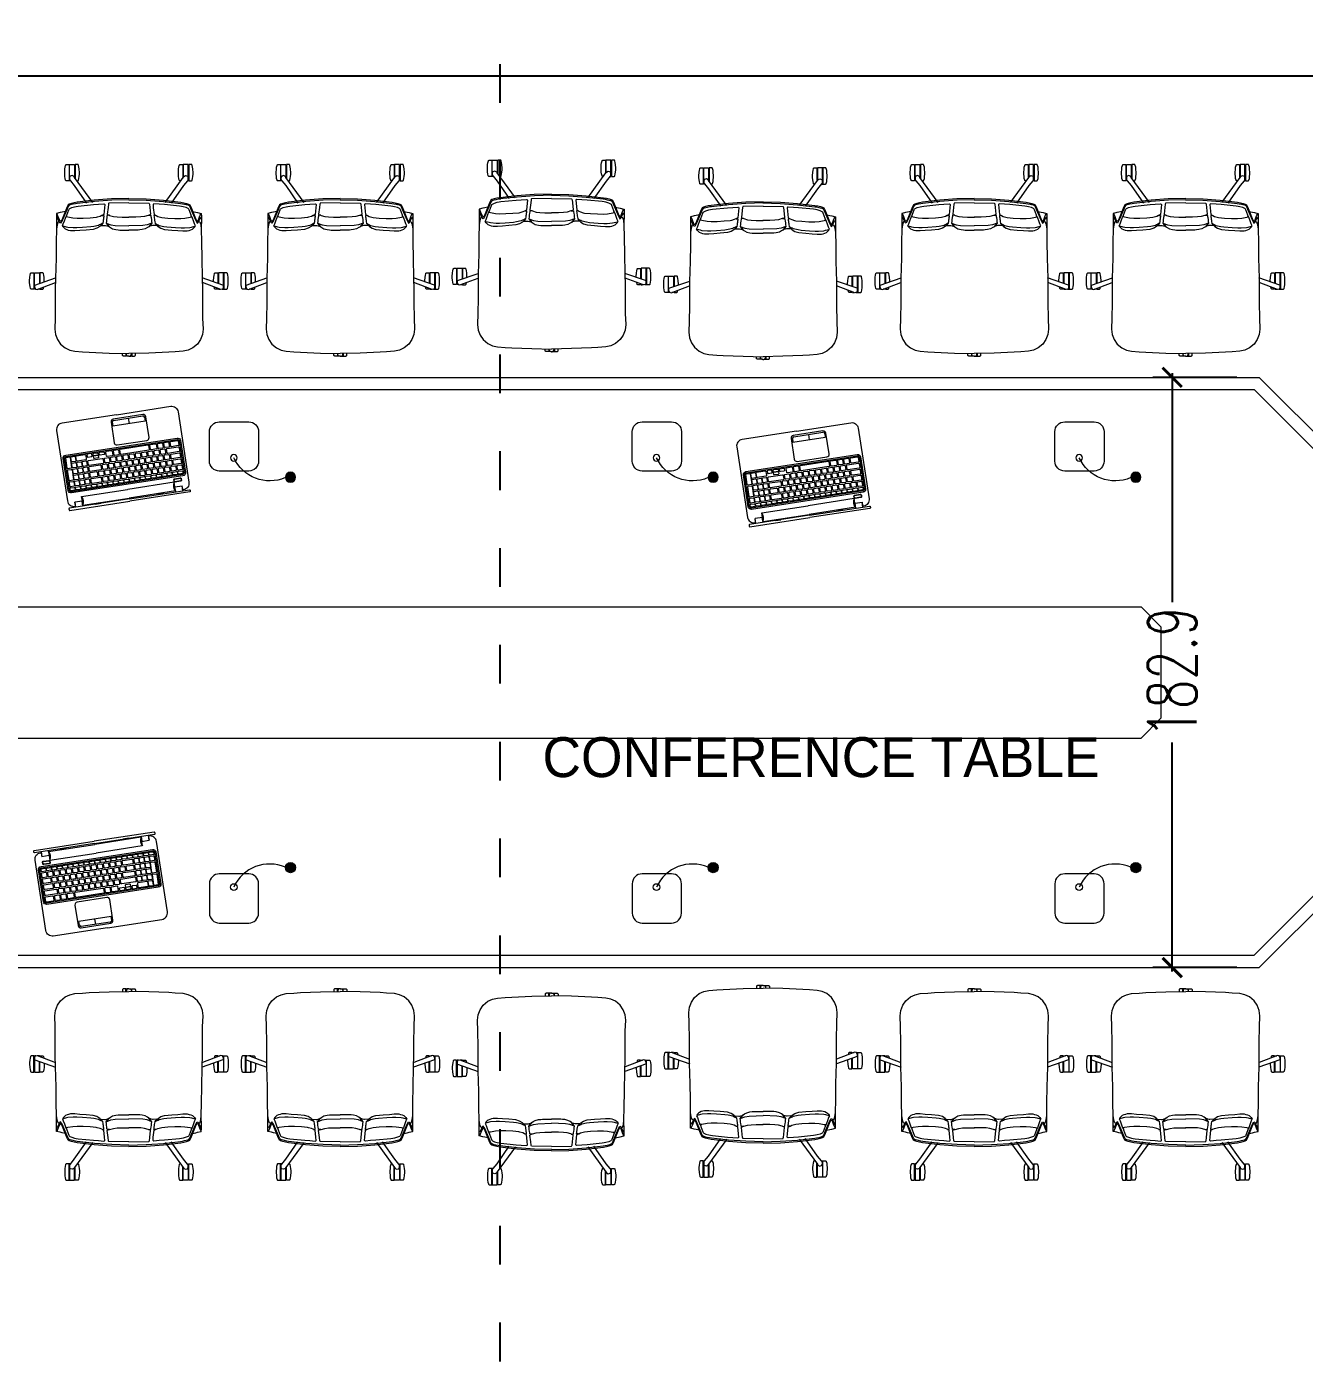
# Model space of a CAD drawing. Header units: centimetres. Extents: x -3207095 to 15275363, y -32656 to 4798027.
# Drawn here: x 693275.3 to 693671.3, y 4439271.5 to 4439685.3 of the extents above; entities that cross this region are included whole.
import ezdxf

# ---------------------------------------------------------------- set-up
doc = ezdxf.new("R2010")
doc.units = ezdxf.units.CM
doc.linetypes.add('ACAD_ISO03W100', pattern=[30, 12, -18])
doc.linetypes.add('DUZ', pattern=[500, 500])
doc.layers.get('0').update_dxf_attribs({"color": 1, "linetype": 'DUZ'})
doc.layers.add('DIM', color=1, linetype='DUZ')
for name, color, linetype, lineweight in [('Fix & Furniture', 144, 'Continuous', 13), ('Fix. Furniture', 144, 'Continuous', 9), ('Text & Arrow', 11, 'Continuous', 13)]:
    doc.layers.add(name, color=color, linetype=linetype, lineweight=lineweight)
doc.styles.add('DIM', font='ROMANSTW.SHX', dxfattribs={"width": 0.7})
doc.dimstyles.new('1_100', dxfattribs={"dimtxt": 15, "dimasz": 6, "dimexe": 6, "dimexo": 0, "dimgap": 2, "dimtad": 0, "dimdec": 1, "dimzin": 11, "dimdsep": 46, "dimtxsty": 'DIM', "dimblk": 'ARCHTICK', "dimcen": 3, "dimdle": 1.25, "dimclrt": 2, "dimadec": 0, "dimazin": 0, "dimtfac": 1.25, "dimtdec": 1, "dimtix": 1, "dimtofl": 0, "dimtmove": 1, "dimatfit": 3, "dimldrblk": 'ARCHTICK', "dimfxl": 20, "dimfxlon": 1, "dimtolj": 1, "dimtzin": 0, "dimarcsym": 0})

# ---------------------------------------------------------------- blocks, each defined once
blk = doc.blocks.new('545')
at = {"color": 0}
for p, q in [((-345, -317.5), (-269, -291.1)), ((345, -317.5), (269, -291.1)), ((-345, -317.5), (-346.6, -320.4)), ((-346.6, -320.4), (-346.6, -326.6)), ((-346.6, -326.6), (-343.2, -332.1)), ((-343.2, -332.1), (-336.8, -333.6)), ((-336.8, -333.6), (-269.4, -308.1)), ((336.8, -333.6), (269.4, -308.1)), ((343.2, -332.1), (336.8, -333.6)), ((346.6, -326.6), (343.2, -332.1)), ((345, -317.5), (346.6, -320.4)), ((346.6, -320.4), (346.6, -326.6))]:
    blk.add_line(p, q, dxfattribs=at)
for points in [[(-219.4, 64.5), (-229.8, 64.5), (-231.4, 65.6), (-232.2, 66.9), (-233.6, 73.7), (-234.6, 80.5), (-235.3, 89.1), (-235.3, 94.3), (-234.6, 108.1), (-233.6, 115), (-232.1, 121.4), (-231.7, 122.6), (-230.9, 123.4), (-230.3, 124), (-228.7, 124.4), (-219.4, 124.4), (-219.4, 64.5)], [(-214.3, 64.5), (-217.6, 64.5), (-217.6, 124.4), (-199.4, 124.4), (-199.4, 77.4)], [(-190, 64.5), (-187.2, 64.5), (-185.6, 65.6), (-184.9, 66.9), (-183.4, 73.7), (-182.4, 80.5), (-181.8, 89.1), (-181.7, 94.3), (-182.4, 108.1), (-183.4, 115), (-184.9, 121.4), (-185.4, 122.6), (-186.1, 123.4), (-186.7, 124), (-188.3, 124.4), (-197.6, 124.4), (-197.5, 74.9)], [(190, 64.5), (187.2, 64.5), (185.6, 65.6), (184.9, 66.9), (183.4, 73.7), (182.4, 80.5), (181.8, 89.1), (181.7, 94.3), (182.4, 108.1), (183.4, 115), (184.9, 121.4), (185.4, 122.6), (186.1, 123.4), (186.7, 124), (188.3, 124.4), (197.6, 124.4), (197.5, 74.9)], [(214.3, 64.5), (217.6, 64.5), (217.6, 124.4), (199.4, 124.4), (199.4, 77.4)], [(219.4, 64.5), (229.8, 64.5), (231.4, 65.6), (232.2, 66.9), (233.6, 73.7), (234.6, 80.5), (235.3, 89.1), (235.3, 94.3), (234.6, 108.1), (233.6, 115), (232.1, 121.4), (231.7, 122.6), (230.9, 123.4), (230.3, 124), (228.7, 124.4), (219.4, 124.4), (219.4, 64.5)], [(-132.6, -14.4), (-199.4, 77.4), (-201, 80.6), (-207.9, 84), (-215.1, 82), (-217.6, 76.5), (-217.6, 69.9), (-214.7, 65.1), (-200.3, 47.2), (-155.2, -16.8)], [(132.6, -14.4), (199.4, 77.4), (201, 80.6), (207.9, 84), (215.1, 82), (217.6, 76.5), (217.6, 69.9), (214.7, 65.1), (200.3, 47.2), (155.2, -16.8)], [(0, 0), (-63.6, -1.5), (-127.1, -6.1), (-190.4, -13.6), (-201.5, -15.6), (-211.2, -18), (-218.8, -20.6), (-223.1, -23), (-226.8, -30.4), (-246.5, -79.1), (-248.6, -82.8), (-251.1, -83.9), (-252.7, -83), (-254.8, -78), (-259.1, -67.6), (-261.5, -61.7), (-264.8, -55.1)], [(0, 0), (63.6, -1.5), (127.1, -6.1), (190.4, -13.6), (201.5, -15.6), (211.2, -18), (218.8, -20.6), (223.1, -23), (226.8, -30.4), (246.5, -79.1), (248.6, -82.8), (251.1, -83.9), (252.7, -83), (254.8, -78), (259.1, -67.6), (261.5, -61.7), (264.8, -55.1)], [(-233.5, -47.9), (-245.4, -50.4), (-252.1, -51.7), (-265.3, -55)], [(0.2, -4.7), (-63.2, -6.7), (-126.5, -11.2), (-189.5, -18.2), (-196.2, -19.3), (-204.4, -21.2), (-210.2, -22.5), (-215.6, -23.9), (-220.4, -26.3), (-223, -29.8), (-226.5, -38.7), (-244.9, -81.3), (-250.6, -90.6), (-253, -89.5), (-263.2, -68.6)], [(-91.9, -19.6), (-89.7, -20.5), (-88.8, -22), (-89.5, -34.1), (-92.1, -59.3), (-99.5, -62.8), (-106.1, -65.7), (-116.1, -68.7), (-120.2, -69.6), (-142.3, -71.9), (-168, -73.2), (-190.1, -73.4), (-205.5, -72.3), (-224.1, -68.9), (-229.7, -68), (-229.9, -67.7), (-227.8, -61.1), (-221, -41.5), (-219.4, -38.7), (-217, -36.7), (-209.7, -33.5), (-199.2, -30.3), (-193, -29.1), (-185.7, -27.7), (-130.2, -22.5), (-111.3, -21.1), (-91.9, -19.6)], [(0, -16.2), (-73.5, -17.6), (-74.4, -19.1), (-75.4, -20.9), (-76.1, -32.8), (-79.4, -57.8), (-78.4, -59.4), (-76.1, -60.2), (-70.7, -62), (-56.7, -66.2), (-43.6, -67.7), (-25.3, -68.5), (0.1, -68.5)], [(-0.2, -4.7), (63.2, -6.7), (126.5, -11.2), (189.5, -18.2), (196.2, -19.3), (204.4, -21.2), (210.2, -22.5), (215.6, -23.9), (220.4, -26.3), (223, -29.8), (226.5, -38.7), (244.9, -81.3), (250.6, -90.6), (253, -89.5), (263.2, -68.6)], [(0, -16.2), (73.5, -17.6), (74.4, -19.1), (75.4, -20.9), (76.1, -32.8), (79.4, -57.8), (78.4, -59.4), (76.1, -60.2), (70.7, -62), (56.7, -66.2), (43.6, -67.7), (25.3, -68.5), (-0.1, -68.5)], [(91.9, -19.6), (89.7, -20.5), (88.8, -22), (89.5, -34.1), (92.1, -59.3), (99.5, -62.8), (106.1, -65.7), (116.1, -68.7), (120.2, -69.6), (142.3, -71.9), (168, -73.2), (190.1, -73.4), (205.5, -72.3), (224.1, -68.9), (229.7, -68), (229.9, -67.7), (227.8, -61.1), (221, -41.5), (219.4, -38.7), (217, -36.7), (209.7, -33.5), (199.2, -30.3), (193, -29.1), (185.7, -27.7), (130.2, -22.5), (111.3, -21.1), (91.9, -19.6)], [(233.5, -47.9), (245.4, -50.4), (252.1, -51.7), (265.3, -55)], [(-255.6, -84.2), (-260.2, -86.3), (-262, -92.8), (-263.4, -98.3), (-265.5, -112.1), (-266.6, -159.4), (-267.4, -218.9), (-269.1, -292.2), (-270, -333.3), (-270, -382.5), (-270.4, -438.7), (-271.8, -478.9), (-269.6, -498.9), (-262.6, -517.5), (-251.2, -533.8), (-234.1, -548.3), (-217.3, -556.3), (-198.7, -560.3), (-170, -562.3), (-146.1, -564), (-72.8, -567), (0, -568.4)], [(-264.8, -55.1), (-265.4, -55.1), (-265.6, -55.5), (-265.8, -64.7), (-266.1, -71.9), (-266.1, -75.4), (-265.5, -110.6)], [(-263.2, -68.6), (-263.9, -68.6), (-263.9, -68.6), (-264.8, -69.2), (-265.3, -70.7), (-266.1, -83.6)], [(-98.2, -62.2), (-95.7, -62.2), (-93.1, -62.2), (-91.9, -62.6), (-92.6, -67.5), (-93.1, -71), (-93.8, -76.4), (-94.3, -80), (-95.1, -85.2), (-95.8, -90.3), (-95.9, -91.1), (-101.7, -94.4), (-107.4, -96.4), (-111.2, -98.7), (-128.4, -102.5), (-139.6, -104.1), (-170.4, -106.5), (-191.7, -107.6), (-204, -107.6), (-223.7, -106.2), (-229.5, -104.9), (-241.4, -101.6), (-243.9, -100.7), (-240.7, -93.5), (-236.9, -82.3), (-232.9, -72), (-231.6, -68.5), (-228.5, -63.2)], [(-95.9, -91.1), (-99.3, -95.4), (-107.3, -102.6), (-117.3, -109.1), (-130.9, -113.4), (-156.8, -115.8), (-179.9, -117.6), (-198.2, -119), (-214.2, -118.9), (-221.1, -117.5), (-227.1, -115.5), (-232.7, -112.9), (-236.5, -109.5), (-240.1, -105.9), (-242.4, -102.4), (-243, -101.1)], [(-71.4, -61.7), (-75.9, -61.5), (-78.7, -61.8), (-79.9, -62.2), (-80.5, -65.7), (-81.1, -70.4), (-82.2, -78.1), (-82.8, -84), (-83.8, -90.4), (-66.6, -97.1), (-50.4, -99.5), (0, -101)], [(-83.8, -90.4), (-72.8, -103.9), (-68.2, -107.1), (-59.9, -111.7), (-48.2, -114.4), (-39.4, -115.5), (-33.8, -115.8), (0, -115.8)], [(71.4, -61.7), (75.9, -61.5), (78.7, -61.8), (79.9, -62.2), (80.5, -65.7), (81.1, -70.4), (82.2, -78.1), (82.8, -84), (83.8, -90.4), (66.6, -97.1), (50.4, -99.5), (0, -101)], [(255.6, -84.2), (260.2, -86.3), (262, -92.8), (263.4, -98.3), (265.5, -112.1), (266.6, -159.4), (267.4, -218.9), (269.1, -292.2), (270, -333.3), (270, -382.5), (270.4, -438.7), (271.8, -478.9), (269.6, -498.9), (262.6, -517.5), (251.2, -533.8), (234.1, -548.3), (217.3, -556.3), (198.7, -560.3), (170, -562.3), (146.1, -564), (72.8, -567), (0, -568.4)], [(83.8, -90.4), (72.8, -103.9), (68.2, -107.1), (59.9, -111.7), (48.2, -114.4), (39.4, -115.5), (33.8, -115.8), (0, -115.8)], [(98.2, -62.2), (95.7, -62.2), (93.1, -62.2), (91.9, -62.6), (92.6, -67.5), (93.1, -71), (93.8, -76.4), (94.3, -80), (95.1, -85.2), (95.8, -90.3), (95.9, -91.1), (101.7, -94.4), (107.4, -96.4), (111.2, -98.7), (128.4, -102.5), (139.6, -104.1), (170.4, -106.5), (191.7, -107.6), (204, -107.6), (223.7, -106.2), (229.5, -104.9), (241.4, -101.6), (243.9, -100.7), (240.7, -93.5), (236.9, -82.3), (232.9, -72), (231.6, -68.5), (228.5, -63.2)], [(95.9, -91.1), (99.3, -95.4), (107.3, -102.6), (117.3, -109.1), (130.9, -113.4), (156.8, -115.8), (179.9, -117.6), (198.2, -119), (214.2, -118.9), (221.1, -117.5), (227.1, -115.5), (232.7, -112.9), (236.5, -109.5), (240.1, -105.9), (242.4, -102.4), (243, -101.1)], [(263.2, -68.6), (263.9, -68.6), (263.9, -68.6), (264.8, -69.2), (265.3, -70.7), (266.1, -83.6)], [(264.8, -55.1), (265.4, -55.1), (265.6, -55.5), (265.8, -64.7), (266.1, -71.9), (266.1, -75.4), (265.5, -110.6)], [(-102.3, -99.6), (-88.6, -99)], [(-88.6, -99), (-86.2, -99), (-81.4, -100.2), (-73.1, -103.2)], [(88.6, -99), (86.2, -99), (81.4, -100.2), (73.1, -103.2)], [(102.3, -99.6), (88.6, -99)], [(-348.4, -332.4), (-358.8, -332.4), (-360.4, -331.3), (-361.2, -330), (-362.6, -323.2), (-363.6, -316.4), (-364.3, -307.8), (-364.3, -302.6), (-363.6, -288.8), (-362.6, -281.9), (-361.1, -275.4), (-360.7, -274.3), (-359.9, -273.5), (-359.3, -272.9), (-357.7, -272.5), (-348.4, -272.5), (-348.4, -332.4)], [(-341.8, -332.4), (-346.6, -332.4), (-346.6, -272.5), (-328.4, -272.5), (-328.4, -311.7)], [(-310.6, -305.5), (-310.5, -302.7), (-311.2, -288.9), (-312.2, -282), (-313.7, -275.5), (-314.2, -274.4), (-314.9, -273.6), (-315.5, -273), (-317.1, -272.6), (-326.4, -272.6), (-326.4, -311.1)], [(310.6, -305.5), (310.5, -302.7), (311.2, -288.9), (312.2, -282), (313.7, -275.5), (314.2, -274.4), (314.9, -273.6), (315.5, -273), (317.1, -272.6), (326.4, -272.6), (326.4, -311.1)], [(341.8, -332.4), (346.6, -332.4), (346.6, -272.5), (328.4, -272.5), (328.4, -311.7)], [(348.4, -332.4), (358.8, -332.4), (360.4, -331.3), (361.2, -330), (362.6, -323.2), (363.6, -316.4), (364.3, -307.8), (364.3, -302.6), (363.6, -288.8), (362.6, -281.9), (361.1, -275.4), (360.7, -274.3), (359.9, -273.5), (359.3, -272.9), (357.7, -272.5), (348.4, -272.5), (348.4, -332.4)], [(-328.4, -330.4), (-328.5, -332.5), (-334, -332.5)], [(-326.4, -332.5), (-316, -332.5), (-314.4, -331.4), (-313.7, -330.1), (-312.5, -324.4)], [(-326.4, -329.7), (-326.4, -332.5)], [(326.4, -332.5), (316, -332.5), (314.4, -331.4), (313.7, -330.1), (312.5, -324.4)], [(326.4, -329.7), (326.4, -332.5)], [(328.4, -330.4), (328.5, -332.5), (334, -332.5)], [(-10.8, -568.2), (-10.8, -577.8), (-20.1, -577.8), (-21.6, -577.5), (-22.8, -576.6), (-23.4, -575.7), (-23.5, -574.8), (-23.5, -571.1), (-23.5, -567.9)], [(0.2, -578.5), (-1.7, -578.4), (-2.8, -578.1), (-6.3, -576.9), (-9.2, -571.9), (-9.2, -568.2)], [(-3.7, -577.8), (-8.8, -577.8), (-8.8, -572.6)], [(-0.2, -578.5), (1.7, -578.4), (2.8, -578.1), (6.3, -576.9), (9.2, -571.9), (9.2, -568.2)], [(3.7, -577.8), (8.8, -577.8), (8.8, -572.6)], [(10.8, -568.2), (10.8, -577.8), (20.1, -577.8), (21.6, -577.5), (22.8, -576.6), (23.4, -575.7), (23.5, -574.8), (23.5, -571.1), (23.5, -567.9)]]:
    blk.add_lwpolyline(points, dxfattribs=at)
blk = doc.blocks.new('dfdjfgkjgh')
at = {"layer": 'Fix. Furniture', "rotation": 180}
blk.add_blockref('545', (250.2, 2059.6), dxfattribs=at)
blk = doc.blocks.new('hdfhdfghlhjl')
at = {"layer": 'Fix. Furniture'}
for points in [[(2739.19, 2037.5), (2731.79, 2037.5, -0.414214), (2731.71, 2037.58), (2731.71, 2037.7, -0.414214), (2731.79, 2037.78), (2739.19, 2037.78)], [(2739.21, 2027.1), (2732.5, 2027.1, -0.414214), (2731.71, 2027.9), (2731.71, 2036.6, -0.414214), (2732.5, 2037.39)], [(2739.19, 2037.5), (2746.59, 2037.5, 0.414214), (2746.67, 2037.58), (2746.67, 2037.7, 0.414214), (2746.59, 2037.78), (2739.19, 2037.78)], [(2739.21, 2027.1), (2745.91, 2027.1, 0.414214), (2746.71, 2027.9), (2746.71, 2036.6, 0.414214), (2745.91, 2037.39)], [(2742.14, 2031.68), (2742.14, 2031.91, -0.414214), (2742.22, 2031.98), (2742.66, 2031.98, -0.414214), (2742.74, 2031.91), (2742.74, 2031.68)], [(2742.74, 2031.64), (2742.74, 2031.41, -0.414214), (2742.66, 2031.33), (2742.22, 2031.33, -0.414214), (2742.14, 2031.41), (2742.14, 2031.64)]]:
    blk.add_lwpolyline(points, format="xyb", dxfattribs=at)
for points in [[(2732.58, 2037.31), (2732.58, 2036.89)], [(2733.5, 2036.89), (2732.58, 2036.89)], [(2732.6, 2037.5), (2732.6, 2036.89)], [(2733.48, 2037.5), (2733.48, 2036.89)], [(2733.5, 2037.39), (2739.21, 2037.39)], [(2733.5, 2037.39), (2733.5, 2036.89)], [(2733.5, 2036.89), (2733.5, 2036.32)], [(2744.91, 2037.39), (2739.21, 2037.39)], [(2744.91, 2037.39), (2744.91, 2036.89)], [(2744.91, 2036.89), (2745.83, 2036.89)], [(2744.91, 2036.89), (2744.91, 2036.32)], [(2744.93, 2037.5), (2744.93, 2036.89)], [(2745.81, 2037.5), (2745.81, 2036.89)], [(2745.83, 2037.31), (2745.83, 2036.89)], [(2733.5, 2036.32), (2739.19, 2036.32)], [(2739.21, 2036.32), (2739.19, 2036.32)], [(2744.91, 2036.32), (2739.23, 2036.32)], [(2742.14, 2031.68), (2742.74, 2031.68)], [(2742.14, 2031.64), (2742.74, 2031.64)], [(2739.84, 2028.38), (2735.85, 2028.38)], [(2735.85, 2027.94), (2735.85, 2028.38)], [(2739.64, 2027.74), (2736.05, 2027.74)], [(2737.84, 2027.74), (2737.84, 2028.38)], [(2739.84, 2027.94), (2739.84, 2028.38)]]:
    blk.add_lwpolyline(points, dxfattribs=at)
for points in [[(2735, 2037.5), (2735.64, 2037.5), (2735.64, 2037.45), (2735, 2037.45)], [(2743.37, 2037.5), (2742.73, 2037.5), (2742.73, 2037.45), (2743.37, 2037.45)]]:
    blk.add_lwpolyline(points, close=True, dxfattribs=at)
for points in [[(2746.07, 2031.05), (2732.31, 2031.05, -0.414214), (2731.95, 2031.41), (2731.95, 2035.35, -0.414214), (2732.31, 2035.71), (2746.07, 2035.71, -0.414214), (2746.43, 2035.35), (2746.43, 2031.41, -0.414214)], [(2746.07, 2031.21), (2732.31, 2031.21, -0.414214), (2732.11, 2031.41), (2732.11, 2035.35, -0.414214), (2732.31, 2035.55), (2746.07, 2035.55, -0.414214), (2746.27, 2035.35), (2746.27, 2031.41, -0.414214)], [(2732.33, 2035.43), (2732.76, 2035.43, -0.414214), (2732.84, 2035.35), (2732.84, 2035.16, -0.414214), (2732.76, 2035.08), (2732.33, 2035.08, -0.414214), (2732.25, 2035.16), (2732.25, 2035.35, -0.414214)], [(2732.69, 2036.32), (2733.36, 2036.32, -0.414214), (2733.48, 2036.2), (2733.48, 2036.02, -0.414214), (2733.36, 2035.9), (2732.69, 2035.9, -0.414214), (2732.57, 2036.02), (2732.57, 2036.2, -0.414214)], [(2732.69, 2036.28), (2733.36, 2036.28, -0.414214), (2733.44, 2036.2), (2733.44, 2036.02, -0.414214), (2733.36, 2035.94), (2732.69, 2035.94, -0.414214), (2732.61, 2036.02), (2732.61, 2036.2, -0.414214)], [(2732.99, 2035.43), (2733.43, 2035.43, -0.414214), (2733.51, 2035.35), (2733.51, 2035.16, -0.414214), (2733.43, 2035.08), (2732.99, 2035.08, -0.414214), (2732.91, 2035.16), (2732.91, 2035.35, -0.414214)], [(2733.66, 2035.43), (2734.1, 2035.43, -0.414214), (2734.18, 2035.35), (2734.18, 2035.16, -0.414214), (2734.1, 2035.08), (2733.66, 2035.08, -0.414214), (2733.58, 2035.16), (2733.58, 2035.35, -0.414214)], [(2734.32, 2035.43), (2734.76, 2035.43, -0.414214), (2734.84, 2035.35), (2734.84, 2035.16, -0.414214), (2734.76, 2035.08), (2734.32, 2035.08, -0.414214), (2734.24, 2035.16), (2734.24, 2035.35, -0.414214)], [(2734.99, 2035.43), (2735.43, 2035.43, -0.414214), (2735.51, 2035.35), (2735.51, 2035.16, -0.414214), (2735.43, 2035.08), (2734.99, 2035.08, -0.414214), (2734.91, 2035.16), (2734.91, 2035.35, -0.414214)], [(2735.66, 2035.43), (2736.09, 2035.43, -0.414214), (2736.17, 2035.35), (2736.17, 2035.16, -0.414214), (2736.09, 2035.08), (2735.66, 2035.08, -0.414214), (2735.58, 2035.16), (2735.58, 2035.35, -0.414214)], [(2736.32, 2035.43), (2736.76, 2035.43, -0.414214), (2736.84, 2035.35), (2736.84, 2035.16, -0.414214), (2736.76, 2035.08), (2736.32, 2035.08, -0.414214), (2736.24, 2035.16), (2736.24, 2035.35, -0.414214)], [(2736.99, 2035.43), (2737.43, 2035.43, -0.414214), (2737.51, 2035.35), (2737.51, 2035.16, -0.414214), (2737.43, 2035.08), (2736.99, 2035.08, -0.414214), (2736.91, 2035.16), (2736.91, 2035.35, -0.414214)], [(2737.65, 2035.43), (2738.09, 2035.43, -0.414214), (2738.17, 2035.35), (2738.17, 2035.16, -0.414214), (2738.09, 2035.08), (2737.65, 2035.08, -0.414214), (2737.57, 2035.16), (2737.57, 2035.35, -0.414214)], [(2738.32, 2035.43), (2738.76, 2035.43, -0.414214), (2738.84, 2035.35), (2738.84, 2035.16, -0.414214), (2738.76, 2035.08), (2738.32, 2035.08, -0.414214), (2738.24, 2035.16), (2738.24, 2035.35, -0.414214)], [(2738.99, 2035.43), (2739.42, 2035.43, -0.414214), (2739.5, 2035.35), (2739.5, 2035.16, -0.414214), (2739.42, 2035.08), (2738.99, 2035.08, -0.414214), (2738.91, 2035.16), (2738.91, 2035.35, -0.414214)], [(2739.65, 2035.43), (2740.09, 2035.43, -0.414214), (2740.17, 2035.35), (2740.17, 2035.16, -0.414214), (2740.09, 2035.08), (2739.65, 2035.08, -0.414214), (2739.57, 2035.16), (2739.57, 2035.35, -0.414214)], [(2740.32, 2035.43), (2740.76, 2035.43, -0.414214), (2740.84, 2035.35), (2740.84, 2035.16, -0.414214), (2740.76, 2035.08), (2740.32, 2035.08, -0.414214), (2740.24, 2035.16), (2740.24, 2035.35, -0.414214)], [(2740.98, 2035.43), (2741.42, 2035.43, -0.414214), (2741.5, 2035.35), (2741.5, 2035.16, -0.414214), (2741.42, 2035.08), (2740.98, 2035.08, -0.414214), (2740.9, 2035.16), (2740.9, 2035.35, -0.414214)], [(2741.65, 2035.43), (2742.09, 2035.43, -0.414214), (2742.17, 2035.35), (2742.17, 2035.16, -0.414214), (2742.09, 2035.08), (2741.65, 2035.08, -0.414214), (2741.57, 2035.16), (2741.57, 2035.35, -0.414214)], [(2742.32, 2035.43), (2742.75, 2035.43, -0.414214), (2742.83, 2035.35), (2742.83, 2035.16, -0.414214), (2742.75, 2035.08), (2742.32, 2035.08, -0.414214), (2742.24, 2035.16), (2742.24, 2035.35, -0.414214)], [(2742.98, 2035.43), (2743.42, 2035.43, -0.414214), (2743.5, 2035.35), (2743.5, 2035.16, -0.414214), (2743.42, 2035.08), (2742.98, 2035.08, -0.414214), (2742.9, 2035.16), (2742.9, 2035.35, -0.414214)], [(2743.65, 2035.43), (2744.09, 2035.43, -0.414214), (2744.17, 2035.35), (2744.17, 2035.16, -0.414214), (2744.09, 2035.08), (2743.65, 2035.08, -0.414214), (2743.57, 2035.16), (2743.57, 2035.35, -0.414214)], [(2744.31, 2035.43), (2744.75, 2035.43, -0.414214), (2744.83, 2035.35), (2744.83, 2035.16, -0.414214), (2744.75, 2035.08), (2744.31, 2035.08, -0.414214), (2744.23, 2035.16), (2744.23, 2035.35, -0.414214)], [(2744.98, 2035.43), (2745.42, 2035.43, -0.414214), (2745.5, 2035.35), (2745.5, 2035.16, -0.414214), (2745.42, 2035.08), (2744.98, 2035.08, -0.414214), (2744.9, 2035.16), (2744.9, 2035.35, -0.414214)], [(2745.65, 2035.43), (2746.08, 2035.43, -0.414214), (2746.16, 2035.35), (2746.16, 2035.16, -0.414214), (2746.08, 2035.08), (2745.65, 2035.08, -0.414214), (2745.57, 2035.16), (2745.57, 2035.35, -0.414214)], [(2732.33, 2034.94), (2732.76, 2034.94, -0.414214), (2732.84, 2034.86), (2732.84, 2034.42, -0.414214), (2732.76, 2034.34), (2732.33, 2034.34, -0.414214), (2732.25, 2034.42), (2732.25, 2034.86, -0.414214)], [(2732.33, 2034.2), (2733.15, 2034.2, -0.414214), (2733.23, 2034.12), (2733.23, 2033.68, -0.414214), (2733.15, 2033.6), (2732.33, 2033.6, -0.414214), (2732.25, 2033.68), (2732.25, 2034.12, -0.414214)], [(2732.33, 2033.46), (2733.32, 2033.46, -0.414214), (2733.4, 2033.38), (2733.4, 2032.94, -0.414214), (2733.32, 2032.86), (2732.33, 2032.86, -0.414214), (2732.25, 2032.94), (2732.25, 2033.38, -0.414214)], [(2733.09, 2034.94), (2733.53, 2034.94, -0.414214), (2733.61, 2034.86), (2733.61, 2034.42, -0.414214), (2733.53, 2034.34), (2733.09, 2034.34, -0.414214), (2733.01, 2034.42), (2733.01, 2034.86, -0.414214)], [(2733.47, 2034.2), (2733.91, 2034.2, -0.414214), (2733.99, 2034.12), (2733.99, 2033.68, -0.414214), (2733.91, 2033.6), (2733.47, 2033.6, -0.414214), (2733.39, 2033.68), (2733.39, 2034.12, -0.414214)], [(2733.67, 2033.46), (2734.11, 2033.46, -0.414214), (2734.19, 2033.38), (2734.19, 2032.94, -0.414214), (2734.11, 2032.86), (2733.67, 2032.86, -0.414214), (2733.59, 2032.94), (2733.59, 2033.38, -0.414214)], [(2733.86, 2034.94), (2734.3, 2034.94, -0.414214), (2734.38, 2034.86), (2734.38, 2034.42, -0.414214), (2734.3, 2034.34), (2733.86, 2034.34, -0.414214), (2733.78, 2034.42), (2733.78, 2034.86, -0.414214)], [(2734.24, 2034.2), (2734.67, 2034.2, -0.414214), (2734.75, 2034.12), (2734.75, 2033.68, -0.414214), (2734.67, 2033.6), (2734.24, 2033.6, -0.414214), (2734.16, 2033.68), (2734.16, 2034.12, -0.414214)], [(2734.44, 2033.46), (2734.88, 2033.46, -0.414214), (2734.96, 2033.38), (2734.96, 2032.94, -0.414214), (2734.88, 2032.86), (2734.44, 2032.86, -0.414214), (2734.36, 2032.94), (2734.36, 2033.38, -0.414214)], [(2734.62, 2034.94), (2735.06, 2034.94, -0.414214), (2735.14, 2034.86), (2735.14, 2034.42, -0.414214), (2735.06, 2034.34), (2734.62, 2034.34, -0.414214), (2734.54, 2034.42), (2734.54, 2034.86, -0.414214)], [(2735, 2034.2), (2735.44, 2034.2, -0.414214), (2735.52, 2034.12), (2735.52, 2033.68, -0.414214), (2735.44, 2033.6), (2735, 2033.6, -0.414214), (2734.92, 2033.68), (2734.92, 2034.12, -0.414214)], [(2735.21, 2033.46), (2735.64, 2033.46, -0.414214), (2735.72, 2033.38), (2735.72, 2032.94, -0.414214), (2735.64, 2032.86), (2735.21, 2032.86, -0.414214), (2735.13, 2032.94), (2735.13, 2033.38, -0.414214)], [(2735.39, 2034.94), (2735.83, 2034.94, -0.414214), (2735.91, 2034.86), (2735.91, 2034.42, -0.414214), (2735.83, 2034.34), (2735.39, 2034.34, -0.414214), (2735.31, 2034.42), (2735.31, 2034.86, -0.414214)], [(2735.77, 2034.2), (2736.21, 2034.2, -0.414214), (2736.29, 2034.12), (2736.29, 2033.68, -0.414214), (2736.21, 2033.6), (2735.77, 2033.6, -0.414214), (2735.69, 2033.68), (2735.69, 2034.12, -0.414214)], [(2735.97, 2033.46), (2736.41, 2033.46, -0.414214), (2736.49, 2033.38), (2736.49, 2032.94, -0.414214), (2736.41, 2032.86), (2735.97, 2032.86, -0.414214), (2735.89, 2032.94), (2735.89, 2033.38, -0.414214)], [(2736.15, 2034.94), (2736.59, 2034.94, -0.414214), (2736.67, 2034.86), (2736.67, 2034.42, -0.414214), (2736.59, 2034.34), (2736.15, 2034.34, -0.414214), (2736.07, 2034.42), (2736.07, 2034.86, -0.414214)], [(2736.53, 2034.2), (2736.97, 2034.2, -0.414214), (2737.05, 2034.12), (2737.05, 2033.68, -0.414214), (2736.97, 2033.6), (2736.53, 2033.6, -0.414214), (2736.45, 2033.68), (2736.45, 2034.12, -0.414214)], [(2736.74, 2033.46), (2737.18, 2033.46, -0.414214), (2737.26, 2033.38), (2737.26, 2032.94, -0.414214), (2737.18, 2032.86), (2736.74, 2032.86, -0.414214), (2736.66, 2032.94), (2736.66, 2033.38, -0.414214)], [(2736.92, 2034.94), (2737.36, 2034.94, -0.414214), (2737.44, 2034.86), (2737.44, 2034.42, -0.414214), (2737.36, 2034.34), (2736.92, 2034.34, -0.414214), (2736.84, 2034.42), (2736.84, 2034.86, -0.414214)], [(2737.3, 2034.2), (2737.74, 2034.2, -0.414214), (2737.82, 2034.12), (2737.82, 2033.68, -0.414214), (2737.74, 2033.6), (2737.3, 2033.6, -0.414214), (2737.22, 2033.68), (2737.22, 2034.12, -0.414214)], [(2737.5, 2033.46), (2737.94, 2033.46, -0.414214), (2738.02, 2033.38), (2738.02, 2032.94, -0.414214), (2737.94, 2032.86), (2737.5, 2032.86, -0.414214), (2737.42, 2032.94), (2737.42, 2033.38, -0.414214)], [(2737.69, 2034.94), (2738.12, 2034.94, -0.414214), (2738.2, 2034.86), (2738.2, 2034.42, -0.414214), (2738.12, 2034.34), (2737.69, 2034.34, -0.414214), (2737.61, 2034.42), (2737.61, 2034.86, -0.414214)], [(2738.06, 2034.2), (2738.5, 2034.2, -0.414214), (2738.58, 2034.12), (2738.58, 2033.68, -0.414214), (2738.5, 2033.6), (2738.06, 2033.6, -0.414214), (2737.98, 2033.68), (2737.98, 2034.12, -0.414214)], [(2738.27, 2033.46), (2738.71, 2033.46, -0.414214), (2738.79, 2033.38), (2738.79, 2032.94, -0.414214), (2738.71, 2032.86), (2738.27, 2032.86, -0.414214), (2738.19, 2032.94), (2738.19, 2033.38, -0.414214)], [(2738.45, 2034.94), (2738.89, 2034.94, -0.414214), (2738.97, 2034.86), (2738.97, 2034.42, -0.414214), (2738.89, 2034.34), (2738.45, 2034.34, -0.414214), (2738.37, 2034.42), (2738.37, 2034.86, -0.414214)], [(2738.83, 2034.2), (2739.27, 2034.2, -0.414214), (2739.35, 2034.12), (2739.35, 2033.68, -0.414214), (2739.27, 2033.6), (2738.83, 2033.6, -0.414214), (2738.75, 2033.68), (2738.75, 2034.12, -0.414214)], [(2739.03, 2033.46), (2739.47, 2033.46, -0.414214), (2739.55, 2033.38), (2739.55, 2032.94, -0.414214), (2739.47, 2032.86), (2739.03, 2032.86, -0.414214), (2738.95, 2032.94), (2738.95, 2033.38, -0.414214)], [(2739.22, 2034.94), (2739.66, 2034.94, -0.414214), (2739.74, 2034.86), (2739.74, 2034.42, -0.414214), (2739.66, 2034.34), (2739.22, 2034.34, -0.414214), (2739.14, 2034.42), (2739.14, 2034.86, -0.414214)], [(2739.6, 2034.2), (2740.03, 2034.2, -0.414214), (2740.11, 2034.12), (2740.11, 2033.68, -0.414214), (2740.03, 2033.6), (2739.6, 2033.6, -0.414214), (2739.52, 2033.68), (2739.52, 2034.12, -0.414214)], [(2739.8, 2033.46), (2740.24, 2033.46, -0.414214), (2740.32, 2033.38), (2740.32, 2032.94, -0.414214), (2740.24, 2032.86), (2739.8, 2032.86, -0.414214), (2739.72, 2032.94), (2739.72, 2033.38, -0.414214)], [(2739.98, 2034.94), (2740.42, 2034.94, -0.414214), (2740.5, 2034.86), (2740.5, 2034.42, -0.414214), (2740.42, 2034.34), (2739.98, 2034.34, -0.414214), (2739.9, 2034.42), (2739.9, 2034.86, -0.414214)], [(2740.36, 2034.2), (2740.8, 2034.2, -0.414214), (2740.88, 2034.12), (2740.88, 2033.68, -0.414214), (2740.8, 2033.6), (2740.36, 2033.6, -0.414214), (2740.28, 2033.68), (2740.28, 2034.12, -0.414214)], [(2740.56, 2033.46), (2741, 2033.46, -0.414214), (2741.08, 2033.38), (2741.08, 2032.94, -0.414214), (2741, 2032.86), (2740.56, 2032.86, -0.414214), (2740.49, 2032.94), (2740.49, 2033.38, -0.414214)], [(2740.75, 2034.94), (2741.19, 2034.94, -0.414214), (2741.27, 2034.86), (2741.27, 2034.42, -0.414214), (2741.19, 2034.34), (2740.75, 2034.34, -0.414214), (2740.67, 2034.42), (2740.67, 2034.86, -0.414214)], [(2741.13, 2034.2), (2741.57, 2034.2, -0.414214), (2741.65, 2034.12), (2741.65, 2033.68, -0.414214), (2741.57, 2033.6), (2741.13, 2033.6, -0.414214), (2741.05, 2033.68), (2741.05, 2034.12, -0.414214)], [(2741.33, 2033.46), (2741.77, 2033.46, -0.414214), (2741.85, 2033.38), (2741.85, 2032.94, -0.414214), (2741.77, 2032.86), (2741.33, 2032.86, -0.414214), (2741.25, 2032.94), (2741.25, 2033.38, -0.414214)], [(2741.51, 2034.94), (2741.95, 2034.94, -0.414214), (2742.03, 2034.86), (2742.03, 2034.42, -0.414214), (2741.95, 2034.34), (2741.51, 2034.34, -0.414214), (2741.43, 2034.42), (2741.43, 2034.86, -0.414214)], [(2741.89, 2034.2), (2742.33, 2034.2, -0.414214), (2742.41, 2034.12), (2742.41, 2033.68, -0.414214), (2742.33, 2033.6), (2741.89, 2033.6, -0.414214), (2741.81, 2033.68), (2741.81, 2034.12, -0.414214)], [(2742.1, 2033.46), (2743.41, 2033.46, -0.414214), (2743.49, 2033.38), (2743.49, 2032.94, -0.414214), (2743.41, 2032.86), (2742.1, 2032.86, -0.414214), (2742.02, 2032.94), (2742.02, 2033.38, -0.414214)], [(2742.28, 2034.94), (2743.41, 2034.94, -0.414214), (2743.49, 2034.86), (2743.49, 2034.42, -0.414214), (2743.41, 2034.34), (2742.28, 2034.34, -0.414214), (2742.2, 2034.42), (2742.2, 2034.86, -0.414214)], [(2742.66, 2034.2), (2743.41, 2034.2, -0.414214), (2743.49, 2034.12), (2743.49, 2033.68, -0.414214), (2743.41, 2033.6), (2742.66, 2033.6, -0.414214), (2742.58, 2033.68), (2742.58, 2034.12, -0.414214)], [(2743.74, 2034.94), (2744.14, 2034.94, -0.414214), (2744.22, 2034.86), (2744.22, 2034.42, -0.414214), (2744.14, 2034.34), (2743.74, 2034.34, -0.414214), (2743.66, 2034.42), (2743.66, 2034.86, -0.414214)], [(2743.74, 2034.2), (2744.14, 2034.2, -0.414214), (2744.22, 2034.12), (2744.22, 2033.68, -0.414214), (2744.14, 2033.6), (2743.74, 2033.6, -0.414214), (2743.66, 2033.68), (2743.66, 2034.12, -0.414214)], [(2743.74, 2033.46), (2744.14, 2033.46, -0.414214), (2744.22, 2033.38), (2744.22, 2032.94, -0.414214), (2744.14, 2032.86), (2743.74, 2032.86, -0.414214), (2743.66, 2032.94), (2743.66, 2033.38, -0.414214)], [(2744.38, 2034.94), (2744.78, 2034.94, -0.414214), (2744.86, 2034.86), (2744.86, 2034.42, -0.414214), (2744.78, 2034.34), (2744.38, 2034.34, -0.414214), (2744.3, 2034.42), (2744.3, 2034.86, -0.414214)], [(2744.38, 2034.2), (2744.78, 2034.2, -0.414214), (2744.86, 2034.12), (2744.86, 2033.68, -0.414214), (2744.78, 2033.6), (2744.38, 2033.6, -0.414214), (2744.3, 2033.68), (2744.3, 2034.12, -0.414214)], [(2744.38, 2033.46), (2744.78, 2033.46, -0.414214), (2744.86, 2033.38), (2744.86, 2032.94, -0.414214), (2744.78, 2032.86), (2744.38, 2032.86, -0.414214), (2744.3, 2032.94), (2744.3, 2033.38, -0.414214)], [(2745.02, 2034.94), (2745.42, 2034.94, -0.414214), (2745.5, 2034.86), (2745.5, 2034.42, -0.414214), (2745.42, 2034.34), (2745.02, 2034.34, -0.414214), (2744.94, 2034.42), (2744.94, 2034.86, -0.414214)], [(2745.02, 2034.2), (2745.42, 2034.2, -0.414214), (2745.5, 2034.12), (2745.5, 2033.68, -0.414214), (2745.42, 2033.6), (2745.02, 2033.6, -0.414214), (2744.94, 2033.68), (2744.94, 2034.12, -0.414214)], [(2745.02, 2033.46), (2745.42, 2033.46, -0.414214), (2745.5, 2033.38), (2745.5, 2032.94, -0.414214), (2745.42, 2032.86), (2745.02, 2032.86, -0.414214), (2744.94, 2032.94), (2744.94, 2033.38, -0.414214)], [(2745.66, 2034.94), (2746.05, 2034.94, -0.414214), (2746.13, 2034.86), (2746.13, 2034.42, -0.414214), (2746.05, 2034.34), (2745.66, 2034.34, -0.414214), (2745.58, 2034.42), (2745.58, 2034.86, -0.414214)], [(2745.66, 2034.2), (2746.05, 2034.2, -0.414214), (2746.13, 2034.12), (2746.13, 2032.94, -0.414214), (2746.05, 2032.86), (2745.66, 2032.86, -0.414214), (2745.58, 2032.94), (2745.58, 2034.12, -0.414214)], [(2732.33, 2032.72), (2733.72, 2032.72, -0.414214), (2733.8, 2032.64), (2733.8, 2032.2, -0.414214), (2733.72, 2032.12), (2732.33, 2032.12, -0.414214), (2732.25, 2032.2), (2732.25, 2032.64, -0.414214)], [(2732.33, 2031.98), (2733.15, 2031.98, -0.414214), (2733.23, 2031.91), (2733.23, 2031.41, -0.414214), (2733.15, 2031.33), (2732.33, 2031.33, -0.414214), (2732.25, 2031.41), (2732.25, 2031.91, -0.414214)], [(2733.49, 2031.98), (2733.93, 2031.98, -0.414214), (2734.01, 2031.91), (2734.01, 2031.41, -0.414214), (2733.93, 2031.33), (2733.49, 2031.33, -0.414214), (2733.41, 2031.41), (2733.41, 2031.91, -0.414214)], [(2734.06, 2032.72), (2734.5, 2032.72, -0.414214), (2734.58, 2032.64), (2734.58, 2032.2, -0.414214), (2734.5, 2032.12), (2734.06, 2032.12, -0.414214), (2733.98, 2032.2), (2733.98, 2032.64, -0.414214)], [(2734.26, 2031.98), (2734.7, 2031.98, -0.414214), (2734.78, 2031.91), (2734.78, 2031.41, -0.414214), (2734.7, 2031.33), (2734.26, 2031.33, -0.414214), (2734.18, 2031.41), (2734.18, 2031.91, -0.414214)], [(2734.82, 2032.72), (2735.26, 2032.72, -0.414214), (2735.34, 2032.64), (2735.34, 2032.2, -0.414214), (2735.26, 2032.12), (2734.82, 2032.12, -0.414214), (2734.74, 2032.2), (2734.74, 2032.64, -0.414214)], [(2735.02, 2031.98), (2735.64, 2031.98, -0.414214), (2735.72, 2031.91), (2735.72, 2031.41, -0.414214), (2735.64, 2031.33), (2735.02, 2031.33, -0.414214), (2734.94, 2031.41), (2734.94, 2031.91, -0.414214)], [(2735.59, 2032.72), (2736.03, 2032.72, -0.414214), (2736.11, 2032.64), (2736.11, 2032.2, -0.414214), (2736.03, 2032.12), (2735.59, 2032.12, -0.414214), (2735.51, 2032.2), (2735.51, 2032.64, -0.414214)], [(2735.96, 2031.98), (2739.37, 2031.98, -0.414214), (2739.45, 2031.91), (2739.45, 2031.41, -0.414214), (2739.37, 2031.33), (2735.96, 2031.33, -0.414214), (2735.89, 2031.41), (2735.89, 2031.91, -0.414214)], [(2736.36, 2032.72), (2736.79, 2032.72, -0.414214), (2736.87, 2032.64), (2736.87, 2032.2, -0.414214), (2736.79, 2032.12), (2736.36, 2032.12, -0.414214), (2736.28, 2032.2), (2736.28, 2032.64, -0.414214)], [(2737.12, 2032.72), (2737.56, 2032.72, -0.414214), (2737.64, 2032.64), (2737.64, 2032.2, -0.414214), (2737.56, 2032.12), (2737.12, 2032.12, -0.414214), (2737.04, 2032.2), (2737.04, 2032.64, -0.414214)], [(2737.89, 2032.72), (2738.33, 2032.72, -0.414214), (2738.41, 2032.64), (2738.41, 2032.2, -0.414214), (2738.33, 2032.12), (2737.89, 2032.12, -0.414214), (2737.81, 2032.2), (2737.81, 2032.64, -0.414214)], [(2738.65, 2032.72), (2739.09, 2032.72, -0.414214), (2739.17, 2032.64), (2739.17, 2032.2, -0.414214), (2739.09, 2032.12), (2738.65, 2032.12, -0.414214), (2738.57, 2032.2), (2738.57, 2032.64, -0.414214)], [(2739.42, 2032.72), (2739.86, 2032.72, -0.414214), (2739.94, 2032.64), (2739.94, 2032.2, -0.414214), (2739.86, 2032.12), (2739.42, 2032.12, -0.414214), (2739.34, 2032.2), (2739.34, 2032.64, -0.414214)], [(2739.7, 2031.98), (2740.14, 2031.98, -0.414214), (2740.22, 2031.91), (2740.22, 2031.41, -0.414214), (2740.14, 2031.33), (2739.7, 2031.33, -0.414214), (2739.62, 2031.41), (2739.62, 2031.91, -0.414214)], [(2740.18, 2032.72), (2740.62, 2032.72, -0.414214), (2740.7, 2032.64), (2740.7, 2032.2, -0.414214), (2740.62, 2032.12), (2740.18, 2032.12, -0.414214), (2740.1, 2032.2), (2740.1, 2032.64, -0.414214)], [(2740.46, 2031.98), (2741.08, 2031.98, -0.414214), (2741.16, 2031.91), (2741.16, 2031.41, -0.414214), (2741.08, 2031.33), (2740.46, 2031.33, -0.414214), (2740.38, 2031.41), (2740.38, 2031.91, -0.414214)], [(2740.95, 2032.72), (2741.39, 2032.72, -0.414214), (2741.47, 2032.64), (2741.47, 2032.2, -0.414214), (2741.39, 2032.12), (2740.95, 2032.12, -0.414214), (2740.87, 2032.2), (2740.87, 2032.64, -0.414214)], [(2741.72, 2032.72), (2743.43, 2032.72, -0.414214), (2743.51, 2032.64), (2743.51, 2032.2, -0.414214), (2743.43, 2032.12), (2741.72, 2032.12, -0.414214), (2741.64, 2032.2), (2741.64, 2032.64, -0.414214)], [(2743.74, 2032.72), (2744.14, 2032.72, -0.414214), (2744.22, 2032.64), (2744.22, 2032.2, -0.414214), (2744.14, 2032.12), (2743.74, 2032.12, -0.414214), (2743.66, 2032.2), (2743.66, 2032.64, -0.414214)], [(2743.74, 2031.98), (2744.78, 2031.98, -0.414214), (2744.86, 2031.91), (2744.86, 2031.41, -0.414214), (2744.78, 2031.33), (2743.74, 2031.33, -0.414214), (2743.66, 2031.41), (2743.66, 2031.91, -0.414214)], [(2744.38, 2032.72), (2744.78, 2032.72, -0.414214), (2744.86, 2032.64), (2744.86, 2032.2, -0.414214), (2744.78, 2032.12), (2744.38, 2032.12, -0.414214), (2744.3, 2032.2), (2744.3, 2032.64, -0.414214)], [(2745.02, 2032.72), (2745.42, 2032.72, -0.414214), (2745.5, 2032.64), (2745.5, 2032.2, -0.414214), (2745.42, 2032.12), (2745.02, 2032.12, -0.414214), (2744.94, 2032.2), (2744.94, 2032.64, -0.414214)], [(2745.02, 2031.98), (2745.42, 2031.98, -0.414214), (2745.5, 2031.91), (2745.5, 2031.41, -0.414214), (2745.42, 2031.33), (2745.02, 2031.33, -0.414214), (2744.94, 2031.41), (2744.94, 2031.91, -0.414214)], [(2745.66, 2032.72), (2746.05, 2032.72, -0.414214), (2746.13, 2032.64), (2746.13, 2031.41, -0.414214), (2746.05, 2031.33), (2745.66, 2031.33, -0.414214), (2745.58, 2031.41), (2745.58, 2032.64, -0.414214)], [(2735.69, 2030.45), (2735.69, 2027.9, 0.414214), (2736.01, 2027.58), (2739.68, 2027.58, 0.414214), (2739.99, 2027.9), (2739.99, 2030.45, 0.414214), (2739.68, 2030.77), (2736.01, 2030.77, 0.414214)], [(2741.46, 2031.69), (2741.9, 2031.69, -0.414214), (2741.98, 2031.61), (2741.98, 2031.41, -0.414214), (2741.9, 2031.33), (2741.46, 2031.33, -0.414214), (2741.38, 2031.41), (2741.38, 2031.61, -0.414214)], [(2743.42, 2031.69), (2742.98, 2031.69, 0.414214), (2742.9, 2031.61), (2742.9, 2031.41, 0.414214), (2742.98, 2031.33), (2743.42, 2031.33, 0.414214), (2743.5, 2031.41), (2743.5, 2031.61, 0.414214)]]:
    blk.add_lwpolyline(points, format="xyb", close=True, dxfattribs=at)
for centre, radius, start, end in [((2732.5, 2037.31), 0.0798, 0, 90.241), ((2732.61, 2036.86), 1.04, 328.9336, 31.0664), ((2745.81, 2036.86), 1.04, 148.9336, 211.0664), ((2745.91, 2037.31), 0.0798, 89.759, 180), ((2736.05, 2027.94), 0.199, 180, 270), ((2739.64, 2027.94), 0.199, 270, 0)]:
    blk.add_arc(centre, radius, start, end, dxfattribs=at)
blk = doc.blocks.new('rtjhrtjrfj')
at = {"layer": 'Fix. Furniture'}
h = blk.add_hatch(color=256, dxfattribs=at)
edge = h.paths.add_edge_path()
edge.add_arc((4243.48, 2296.97), 0.616, 0, 360)
blk.add_lwpolyline([(4234.8, 2290.21), (4238.4, 2290.21, 0.414214), (4239.6, 2291.41), (4239.6, 2295.01, 0.414214), (4238.4, 2296.21), (4234.8, 2296.21, 0.414214), (4233.6, 2295.01), (4233.6, 2291.41, 0.414214)], format="xyb", close=True, dxfattribs=at)
for centre, radius in [((4243.48, 2296.97), 0.616), ((4236.57, 2294.6), 0.404)]:
    blk.add_circle(centre, radius, dxfattribs=at)
blk.add_arc((4240.96, 2292.57), 4.84, 66.8722, 155.2274, dxfattribs=at)
blk = doc.blocks.new('_ArchTick')
at = {"color": 0, "linetype": 'ByBlock', "const_width": 0.15}
blk.add_lwpolyline([(-0.5, -0.5), (0.5, 0.5)], dxfattribs=at)
blk = doc.blocks.new('*D5946')
at = {"layer": 'Defpoints', "color": 0, "linetype": 'Continuous', "lineweight": 5, "transparency": 16777216}
for p in [(693657.37, 4439576.66), (693630.39, 4439393.78), (693657.37, 4439393.78)]:
    blk.add_point(p, dxfattribs=at)
at = {"layer": 'DIM', "color": 0, "linetype": 'Continuous', "lineweight": -2, "transparency": 16777216}
for p, q in [((693630.39, 4439577.91), (693630.39, 4439506.97)), ((693650.39, 4439576.66), (693624.39, 4439576.66)), ((693630.39, 4439392.53), (693630.39, 4439463.47)), ((693650.39, 4439393.78), (693624.39, 4439393.78))]:
    blk.add_line(p, q, dxfattribs=at)
at = {"layer": 'DIM', "color": 0, "linetype": 'Continuous', "lineweight": -2, "transparency": 16777216, "xscale": 6, "yscale": 6, "zscale": 6}
for p, rotation in [((693630.39, 4439576.66), 90), ((693630.39, 4439393.78), 270)]:
    blk.add_blockref('_ArchTick', p, dxfattribs=dict(at, rotation=rotation))
at = {"layer": 'DIM', "color": 2, "linetype": 'Continuous', "lineweight": 5, "transparency": 16777216, "insert": (693630.39, 4439485.22), "char_height": 15, "attachment_point": 5, "rotation": 90, "style": 'DIM'}
blk.add_mtext('\\A1;182.9', dxfattribs=at)
blk = doc.blocks.new('*D5947')
at = {"layer": 'Defpoints', "color": 0, "linetype": 'Continuous', "lineweight": 5, "transparency": 16777216}
for p in [(692715.77, 4439669.99), (692715.77, 4439498.89), (693703.09, 4439498.89)]:
    blk.add_point(p, dxfattribs=at)
at = {"layer": 'DIM', "color": 0, "linetype": 'Continuous', "lineweight": -2, "transparency": 16777216}
for p, q in [((692715.77, 4439649.99), (692715.77, 4439675.99)), ((693703.09, 4439649.99), (693703.09, 4439675.99)), ((692714.52, 4439669.99), (693186.43, 4439669.99)), ((693704.34, 4439669.99), (693232.43, 4439669.99))]:
    blk.add_line(p, q, dxfattribs=at)
at = {"layer": 'DIM', "color": 0, "linetype": 'Continuous', "lineweight": -2, "transparency": 16777216, "xscale": 6, "yscale": 6, "zscale": 6, "rotation": 180}
blk.add_blockref('_ArchTick', (692715.77, 4439669.99), dxfattribs=at)
at = {"layer": 'DIM', "color": 0, "linetype": 'Continuous', "lineweight": -2, "transparency": 16777216, "xscale": 6, "yscale": 6, "zscale": 6}
blk.add_blockref('_ArchTick', (693703.09, 4439669.99), dxfattribs=at)
at = {"layer": 'DIM', "color": 2, "linetype": 'Continuous', "lineweight": 5, "transparency": 16777216, "insert": (693209.43, 4439669.99), "char_height": 15, "attachment_point": 5, "style": 'DIM'}
blk.add_mtext('\\A1;987.3', dxfattribs=at)

msp = doc.modelspace()

# ---------------------------------------------------------------- linework, layer by layer
at = {"color": 232, "linetype": 'ACAD_ISO03W100'}
msp.add_line((693421.93, 4439853.74), (693421.93, 4436723.74), dxfattribs=at)
at = {"layer": 'Fix & Furniture', "linetype": 'Continuous', "lineweight": 5}
for p, q in [((692761.49, 4439576.66), (693657.37, 4439576.66)), ((693703.09, 4439530.94), (693657.37, 4439576.66)), ((692763.07, 4439572.85), (693655.79, 4439572.85)), ((693699.28, 4439529.36), (693655.79, 4439572.85)), ((692798.14, 4439505.54), (693620.73, 4439505.54)), ((693626.89, 4439499.38), (693620.73, 4439505.54)), ((693626.89, 4439499.38), (693626.89, 4439471.07)), ((693620.73, 4439464.9), (693626.89, 4439471.07)), ((692798.14, 4439464.9), (693620.73, 4439464.9)), ((693655.79, 4439397.59), (693699.28, 4439441.08)), ((693657.37, 4439393.78), (693703.09, 4439439.5)), ((692763.07, 4439397.59), (693655.79, 4439397.59)), ((692761.49, 4439393.78), (693657.37, 4439393.78))]:
    msp.add_line(p, q, dxfattribs=at)

# ---------------------------------------------------------------- block references
at = {"layer": 'Fix & Furniture'}
for name, p, xscale, yscale, zscale, rotation in [('dfdjfgkjgh', (693459.17, 4439807.49), 0.08449496505189338, 0.08449496505189338, 0.08449496505189338, 180), ('dfdjfgkjgh', (693328.15, 4439806.12), 0.08449496505189338, 0.08449496505189338, 0.08449496505189338, 180), ('dfdjfgkjgh', (693393.67, 4439806.12), 0.08449496505189338, 0.08449496505189338, 0.08449496505189338, 180), ('dfdjfgkjgh', (693524.7, 4439805.11), 0.08449496505189338, 0.08449496505189338, 0.08449496505189338, 180), ('dfdjfgkjgh', (693590.2, 4439806.12), 0.08449496505189338, 0.08449496505189338, 0.08449496505189338, 180), ('dfdjfgkjgh', (693655.71, 4439806.12), 0.08449496505189338, 0.08449496505189338, 0.08449496505189338, 180), ('hdfhdfghlhjl', (699398.03, 4445710.89), 2.540005080331274, 2.540005080331274, 2.540005080331274, 188.7355676306662), ('rtjhrtjrfj', (682578.61, 4445380.02), -2.540005080331274, 2.540005080331274, 2.540005080331274, 180), ('rtjhrtjrfj', (682709.66, 4445380.02), -2.540005080331274, 2.540005080331274, 2.540005080331274, 180), ('hdfhdfghlhjl', (699608.85, 4445705.81), 2.540005080331274, 2.540005080331274, 2.540005080331274, 188.7355676306662), ('rtjhrtjrfj', (682840.67, 4445380.02), -2.540005080331274, 2.540005080331274, 2.540005080331274, 180), ('hdfhdfghlhjl', (687205.49, 4433260.3), 2.540005080331274, 2.540005080331274, 2.540005080331274, 8.735567630666214)]:
    msp.add_blockref(name, p, dxfattribs=dict(at, xscale=xscale, yscale=yscale, zscale=zscale, rotation=rotation))
for name, p, xscale, yscale, zscale in [('rtjhrtjrfj', (682578.61, 4433590.42), 2.540005080331274, 2.540005080331274, 2.540005080331274), ('rtjhrtjrfj', (682709.66, 4433590.42), 2.540005080331274, 2.540005080331274, 2.540005080331274), ('rtjhrtjrfj', (682840.67, 4433590.42), 2.540005080331274, 2.540005080331274, 2.540005080331274), ('dfdjfgkjgh', (693328.15, 4439164.32), -0.08449496505189338, 0.08449496505189338, 0.08449496505189338), ('dfdjfgkjgh', (693393.67, 4439164.32), -0.08449496505189338, 0.08449496505189338, 0.08449496505189338), ('dfdjfgkjgh', (693524.7, 4439165.33), -0.08449496505189338, 0.08449496505189338, 0.08449496505189338), ('dfdjfgkjgh', (693590.2, 4439164.32), -0.08449496505189338, 0.08449496505189338, 0.08449496505189338), ('dfdjfgkjgh', (693655.71, 4439164.32), -0.08449496505189338, 0.08449496505189338, 0.08449496505189338), ('dfdjfgkjgh', (693459.17, 4439162.95), -0.08449496505189338, 0.08449496505189338, 0.08449496505189338)]:
    msp.add_blockref(name, p, dxfattribs=dict(at, xscale=xscale, yscale=yscale, zscale=zscale))

# ---------------------------------------------------------------- texts
at = {"layer": 'Text & Arrow', "insert": (693607.88, 4439465.15), "char_height": 12.3617, "attachment_point": 3}
msp.add_mtext_dynamic_manual_height_columns('CONFERENCE TABLE', width=388.5436, gutter_width=6.18, heights=[0], dxfattribs=at)

# ---------------------------------------------------------------- dimensions: what is measured, and where the dimension line sits
at = {"layer": 'DIM', "linetype": 'Continuous', "lineweight": 5}
for p1, p2, distance, picture, middle in [((693703.09, 4439498.89), (692715.77, 4439498.89), -171.1, '*D5947', (693209.43, 4439669.99)), ((693657.37, 4439576.66), (693657.37, 4439393.78), -26.98, '*D5946', (693630.39, 4439485.22))]:
    dim = msp.add_aligned_dim(p1=p1, p2=p2, distance=distance, dimstyle='1_100', dxfattribs=at)
    dim.commit()
    dim.dimension.update_dxf_attribs({"geometry": picture, "text_midpoint": middle})

doc.saveas('drawing.dxf')
